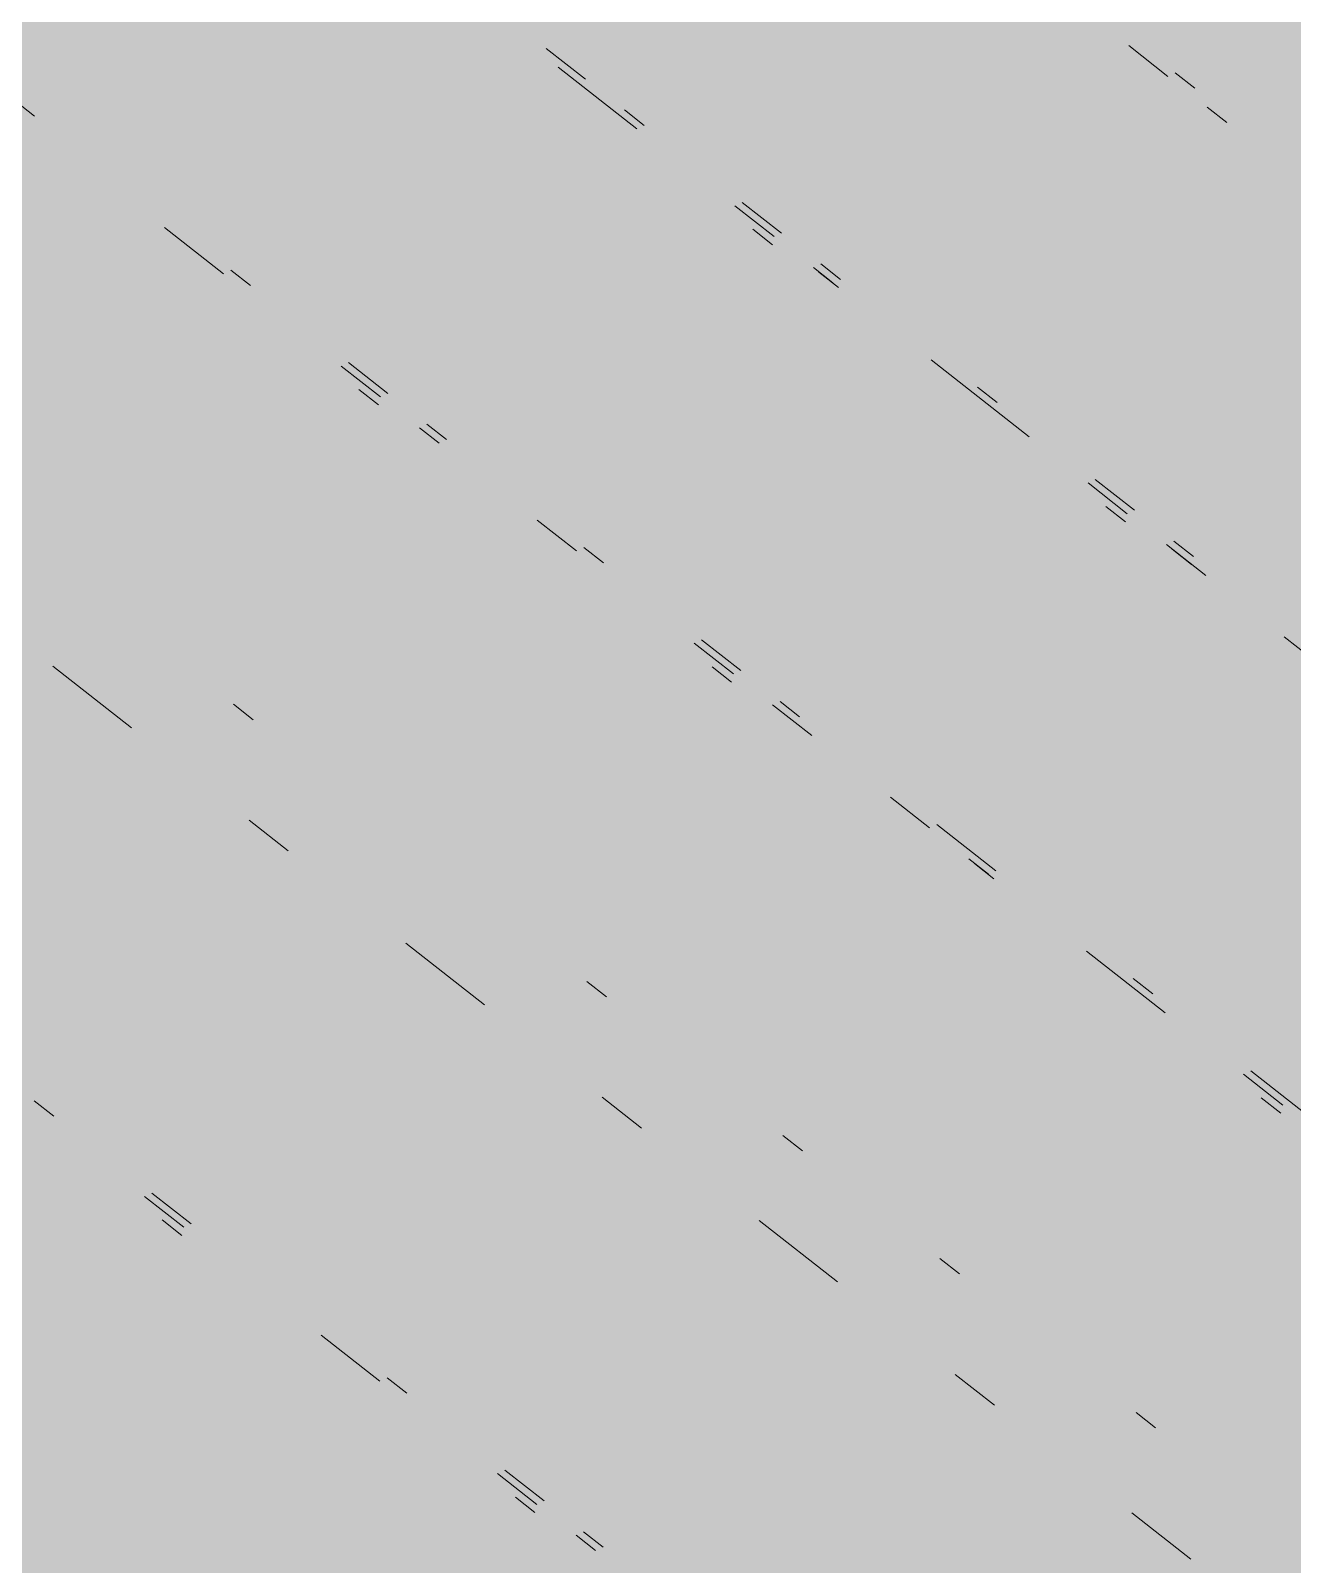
# Paper-space layout '03 3D Building and Roof' of a CAD drawing. Header units: millimetres. Extents: x 5 to 415, y 5 to 292.
# Drawn here: x 269.219 to 271.363, y 69.136 to 71.742 of the extents above; entities that cross this region are included whole.
import ezdxf

# ---------------------------------------------------------------- set-up
doc = ezdxf.new("R2010")
doc.units = ezdxf.units.MM
doc.layers.add('EXISTING', color=7, linetype='Continuous')
doc.layers.add('IMAGES', color=7, linetype='Continuous')

# ---------------------------------------------------------------- blocks, each defined once
blk = doc.blocks.new('SHEET_03')
at = {"layer": 'EXISTING', "color": 250, "lineweight": 9}
for p, q in [((270.1616, 71.6592), (270.0949, 71.7115)), ((271.0847, 71.7163), (271.1514, 71.664)), ((270.1157, 71.6795), (270.249, 71.5748)), ((271.1972, 71.6437), (271.1639, 71.6699)), ((269.2259, 71.5962), (269.1592, 71.6485)), ((271.218, 71.6117), (271.2513, 71.5855)), ((270.2615, 71.5807), (270.2282, 71.6069)), ((270.4157, 71.444), (270.4823, 71.3917)), ((270.4948, 71.3976), (270.4282, 71.4499)), ((269.4467, 71.4072), (269.5467, 71.3287)), ((270.4793, 71.378), (270.4459, 71.4042)), ((269.5925, 71.3084), (269.5592, 71.3346)), ((270.549, 71.3394), (270.5823, 71.3132)), ((270.5917, 71.3054), (270.5584, 71.3316)), ((270.5948, 71.3191), (270.5615, 71.3453)), ((269.7466, 71.1718), (269.8133, 71.1194)), ((269.8258, 71.1253), (269.7591, 71.1776)), ((270.7489, 71.1824), (270.9156, 71.0517)), ((269.8102, 71.1057), (269.7769, 71.1319)), ((270.8614, 71.1098), (270.8281, 71.136)), ((269.8799, 71.0671), (269.9133, 71.041)), ((269.9258, 71.0468), (269.8924, 71.073)), ((271.0156, 70.9732), (271.0822, 70.9209)), ((271.0947, 70.9267), (271.028, 70.979)), ((271.0791, 70.9072), (271.0458, 70.9333)), ((270.0799, 70.9102), (270.1466, 70.8578)), ((270.1924, 70.8375), (270.159, 70.8637)), ((271.1489, 70.8685), (271.2155, 70.8162)), ((271.1916, 70.8346), (271.1583, 70.8607)), ((271.1947, 70.8482), (271.1613, 70.8744)), ((270.3465, 70.7009), (270.4132, 70.6486)), ((270.4257, 70.6544), (270.359, 70.7068)), ((271.3488, 70.7116), (271.5155, 70.5808)), ((269.257, 70.6619), (269.3903, 70.5573)), ((270.4101, 70.6349), (270.3768, 70.661)), ((269.5975, 70.5709), (269.5641, 70.5971)), ((270.4798, 70.5963), (270.5465, 70.5439)), ((270.5256, 70.576), (270.4923, 70.6021)), ((270.6798, 70.4393), (270.7464, 70.387)), ((269.5903, 70.4003), (269.6569, 70.348)), ((270.8589, 70.3144), (270.7589, 70.3928)), ((270.8131, 70.3347), (270.8464, 70.3085)), ((270.8558, 70.3007), (270.8225, 70.3268)), ((269.8569, 70.191), (269.9902, 70.0864)), ((271.013, 70.1777), (271.1464, 70.0731)), ((270.1974, 70.1001), (270.164, 70.1262)), ((271.1255, 70.1051), (271.0922, 70.1313)), ((271.2797, 69.9684), (271.3463, 69.9161)), ((271.4588, 69.8435), (271.2921, 69.9743)), ((269.2584, 69.8974), (269.2251, 69.9236)), ((270.1902, 69.9295), (270.2568, 69.8771)), ((271.3433, 69.9024), (271.3099, 69.9286)), ((270.5306, 69.8385), (270.4973, 69.8646)), ((269.4126, 69.7608), (269.4792, 69.7085)), ((269.4917, 69.7143), (269.4251, 69.7666)), ((269.4762, 69.6948), (269.4428, 69.7209)), ((270.4568, 69.7202), (270.5901, 69.6156)), ((270.7972, 69.6292), (270.7639, 69.6554)), ((269.7125, 69.5253), (269.8125, 69.4469)), ((269.8583, 69.4266), (269.825, 69.4527)), ((270.79, 69.4586), (270.8567, 69.4063)), ((271.1305, 69.3676), (271.0972, 69.3938)), ((270.0125, 69.2899), (270.0791, 69.2376)), ((270.0916, 69.2435), (270.0249, 69.2958)), ((270.076, 69.2239), (270.0427, 69.2501)), ((271.09, 69.2232), (271.19, 69.1447)), ((270.1458, 69.1853), (270.1791, 69.1591)), ((270.1916, 69.165), (270.1582, 69.1911))]:
    blk.add_line(p, q, dxfattribs=at)
at = {"layer": 'IMAGES', "color": 7}
for points in [[(269.1945, 71.7209), (269.2909, 71.7209), (269.1945, 71.8173), (269.2909, 71.8173)], [(269.2909, 71.7209), (269.8691, 71.7209), (269.2909, 71.8173), (269.8691, 71.8173)], [(269.8691, 71.7209), (269.9655, 71.7209), (269.8691, 71.8173), (269.9655, 71.8173)], [(269.9655, 71.7209), (270.1582, 71.7209), (269.9655, 71.8173), (270.1582, 71.8173)], [(270.1582, 71.7209), (270.2545, 71.7209), (270.1582, 71.8173), (270.2545, 71.8173)], [(270.2545, 71.7209), (270.7364, 71.7209), (270.2545, 71.8173), (270.7364, 71.8173)], [(270.7364, 71.7209), (270.8327, 71.7209), (270.7364, 71.8173), (270.8327, 71.8173)], [(270.8327, 71.7209), (270.9291, 71.7209), (270.8327, 71.8173), (270.9291, 71.8173)], [(270.9291, 71.7209), (271.1218, 71.7209), (270.9291, 71.8173), (271.1218, 71.8173)], [(271.1218, 71.7209), (271.2182, 71.7209), (271.1218, 71.8173), (271.2182, 71.8173)], [(271.2182, 71.7209), (271.3145, 71.7209), (271.2182, 71.8173), (271.3145, 71.8173)], [(271.3145, 71.7209), (271.8927, 71.7209), (271.3145, 71.8173), (271.8927, 71.8173)], [(269.1945, 71.6245), (269.2909, 71.6245), (269.1945, 71.7209), (269.2909, 71.7209)], [(269.2909, 71.6245), (269.3873, 71.6245), (269.2909, 71.7209), (269.3873, 71.7209)], [(269.3873, 71.6245), (269.8691, 71.6245), (269.3873, 71.7209), (269.8691, 71.7209)], [(269.8691, 71.6245), (269.9655, 71.6245), (269.8691, 71.7209), (269.9655, 71.7209)], [(269.9655, 71.6245), (270.0618, 71.6245), (269.9655, 71.7209), (270.0618, 71.7209)], [(270.0618, 71.6245), (270.1582, 71.6245), (270.0618, 71.7209), (270.1582, 71.7209)], [(270.1582, 71.6245), (270.2545, 71.6245), (270.1582, 71.7209), (270.2545, 71.7209)], [(270.2545, 71.6245), (270.3509, 71.6245), (270.2545, 71.7209), (270.3509, 71.7209)], [(270.3509, 71.6245), (270.9291, 71.6245), (270.3509, 71.7209), (270.9291, 71.7209)], [(270.9291, 71.6245), (271.0255, 71.6245), (270.9291, 71.7209), (271.0255, 71.7209)], [(271.0255, 71.6245), (271.2182, 71.6245), (271.0255, 71.7209), (271.2182, 71.7209)], [(271.2182, 71.6245), (271.3145, 71.6245), (271.2182, 71.7209), (271.3145, 71.7209)], [(271.3145, 71.6245), (271.4109, 71.6245), (271.3145, 71.7209), (271.4109, 71.7209)], [(269.0982, 71.5281), (269.2909, 71.5281), (269.0982, 71.6245), (269.2909, 71.6245)], [(269.2909, 71.5281), (269.3873, 71.5281), (269.2909, 71.6245), (269.3873, 71.6245)], [(269.3873, 71.5281), (269.4836, 71.5281), (269.3873, 71.6245), (269.4836, 71.6245)], [(269.4836, 71.5281), (269.58, 71.5281), (269.4836, 71.6245), (269.58, 71.6245)], [(269.58, 71.5281), (269.9655, 71.5281), (269.58, 71.6245), (269.9655, 71.6245)], [(269.9655, 71.5281), (270.1582, 71.5281), (269.9655, 71.6245), (270.1582, 71.6245)], [(270.1582, 71.5281), (270.3509, 71.5281), (270.1582, 71.6245), (270.3509, 71.6245)], [(270.3509, 71.5281), (270.4473, 71.5281), (270.3509, 71.6245), (270.4473, 71.6245)], [(270.4473, 71.5281), (270.5436, 71.5281), (270.4473, 71.6245), (270.5436, 71.6245)], [(270.5436, 71.5281), (271.0255, 71.5281), (270.5436, 71.6245), (271.0255, 71.6245)], [(271.0255, 71.5281), (271.1218, 71.5281), (271.0255, 71.6245), (271.1218, 71.6245)], [(271.1218, 71.5281), (271.3145, 71.5281), (271.1218, 71.6245), (271.3145, 71.6245)], [(271.3145, 71.5281), (271.4109, 71.5281), (271.3145, 71.6245), (271.4109, 71.6245)], [(269.1945, 71.3353), (269.2909, 71.3353), (269.1945, 71.5281), (269.2909, 71.5281)], [(269.2909, 71.4317), (269.3873, 71.4317), (269.2909, 71.5281), (269.3873, 71.5281)], [(269.3873, 71.4317), (269.4836, 71.4317), (269.3873, 71.5281), (269.4836, 71.5281)], [(269.4836, 71.4317), (269.58, 71.4317), (269.4836, 71.5281), (269.58, 71.5281)], [(269.58, 71.4317), (269.6764, 71.4317), (269.58, 71.5281), (269.6764, 71.5281)], [(269.6764, 71.4317), (270.1582, 71.4317), (269.6764, 71.5281), (270.1582, 71.5281)], [(270.1582, 71.4317), (270.2545, 71.4317), (270.1582, 71.5281), (270.2545, 71.5281)], [(270.2545, 71.4317), (270.3509, 71.4317), (270.2545, 71.5281), (270.3509, 71.5281)], [(270.3509, 71.3353), (270.4473, 71.3353), (270.3509, 71.5281), (270.4473, 71.5281)], [(270.4473, 71.4317), (270.5436, 71.4317), (270.4473, 71.5281), (270.5436, 71.5281)], [(270.5436, 71.4317), (270.64, 71.4317), (270.5436, 71.5281), (270.64, 71.5281)], [(270.64, 71.4317), (271.1218, 71.4317), (270.64, 71.5281), (271.1218, 71.5281)], [(271.1218, 71.4317), (271.2182, 71.4317), (271.1218, 71.5281), (271.2182, 71.5281)], [(271.2182, 71.4317), (271.3145, 71.4317), (271.2182, 71.5281), (271.3145, 71.5281)], [(271.3145, 71.4317), (271.5073, 71.4317), (271.3145, 71.5281), (271.5073, 71.5281)], [(269.2909, 71.3353), (269.3873, 71.3353), (269.2909, 71.4317), (269.3873, 71.4317)], [(269.3873, 71.3353), (269.4836, 71.3353), (269.3873, 71.4317), (269.4836, 71.4317)], [(269.4836, 71.3353), (269.58, 71.3353), (269.4836, 71.4317), (269.58, 71.4317)], [(269.58, 71.3353), (269.6764, 71.3353), (269.58, 71.4317), (269.6764, 71.4317)], [(269.6764, 71.3353), (269.7727, 71.3353), (269.6764, 71.4317), (269.7727, 71.4317)], [(269.7727, 71.3353), (270.2545, 71.3353), (269.7727, 71.4317), (270.2545, 71.4317)], [(270.2545, 71.3353), (270.3509, 71.3353), (270.2545, 71.4317), (270.3509, 71.4317)], [(270.4473, 71.3353), (270.5436, 71.3353), (270.4473, 71.4317), (270.5436, 71.4317)], [(270.5436, 71.3353), (270.64, 71.3353), (270.5436, 71.4317), (270.64, 71.4317)], [(270.64, 71.3353), (270.7364, 71.3353), (270.64, 71.4317), (270.7364, 71.4317)], [(270.7364, 71.3353), (270.8327, 71.3353), (270.7364, 71.4317), (270.8327, 71.4317)], [(270.8327, 71.3353), (271.4109, 71.3353), (270.8327, 71.4317), (271.4109, 71.4317)], [(268.9055, 71.2389), (269.2909, 71.2389), (268.9055, 71.3353), (269.2909, 71.3353)], [(269.2909, 71.2389), (269.4836, 71.2389), (269.2909, 71.3353), (269.4836, 71.3353)], [(269.4836, 71.2389), (269.6764, 71.2389), (269.4836, 71.3353), (269.6764, 71.3353)], [(269.6764, 71.2389), (269.7727, 71.2389), (269.6764, 71.3353), (269.7727, 71.3353)], [(269.7727, 71.2389), (269.8691, 71.2389), (269.7727, 71.3353), (269.8691, 71.3353)], [(269.8691, 71.2389), (270.3509, 71.2389), (269.8691, 71.3353), (270.3509, 71.3353)], [(270.3509, 71.2389), (270.4473, 71.2389), (270.3509, 71.3353), (270.4473, 71.3353)], [(270.4473, 71.2389), (270.5436, 71.2389), (270.4473, 71.3353), (270.5436, 71.3353)], [(270.5436, 71.2389), (270.64, 71.2389), (270.5436, 71.3353), (270.64, 71.3353)], [(270.64, 71.2389), (270.7364, 71.2389), (270.64, 71.3353), (270.7364, 71.3353)], [(270.7364, 71.2389), (270.8327, 71.2389), (270.7364, 71.3353), (270.8327, 71.3353)], [(270.8327, 71.2389), (270.9291, 71.2389), (270.8327, 71.3353), (270.9291, 71.3353)], [(270.9291, 71.2389), (271.4109, 71.2389), (270.9291, 71.3353), (271.4109, 71.3353)], [(269.0018, 71.1425), (269.4836, 71.1425), (269.0018, 71.2389), (269.4836, 71.2389)], [(269.4836, 71.1425), (269.58, 71.1425), (269.4836, 71.2389), (269.58, 71.2389)], [(269.58, 71.1425), (269.6764, 71.1425), (269.58, 71.2389), (269.6764, 71.2389)], [(269.6764, 71.1425), (269.7727, 71.1425), (269.6764, 71.2389), (269.7727, 71.2389)], [(269.7727, 71.1425), (269.8691, 71.1425), (269.7727, 71.2389), (269.8691, 71.2389)], [(269.8691, 71.1425), (270.4473, 71.1425), (269.8691, 71.2389), (270.4473, 71.2389)], [(270.4473, 71.1425), (270.5436, 71.1425), (270.4473, 71.2389), (270.5436, 71.2389)], [(270.5436, 71.1425), (270.64, 71.1425), (270.5436, 71.2389), (270.64, 71.2389)], [(270.64, 71.1425), (270.8327, 71.1425), (270.64, 71.2389), (270.8327, 71.2389)], [(270.8327, 71.1425), (270.9291, 71.1425), (270.8327, 71.2389), (270.9291, 71.2389)], [(270.9291, 71.1425), (271.0255, 71.1425), (270.9291, 71.2389), (271.0255, 71.2389)], [(271.0255, 71.1425), (271.5073, 71.1425), (271.0255, 71.2389), (271.5073, 71.2389)], [(269.0982, 71.0461), (269.58, 71.0461), (269.0982, 71.1425), (269.58, 71.1425)], [(269.58, 71.0461), (269.6764, 71.0461), (269.58, 71.1425), (269.6764, 71.1425)], [(269.6764, 71.0461), (269.7727, 71.0461), (269.6764, 71.1425), (269.7727, 71.1425)], [(269.7727, 71.0461), (269.9655, 71.0461), (269.7727, 71.1425), (269.9655, 71.1425)], [(269.9655, 71.0461), (270.0618, 71.0461), (269.9655, 71.1425), (270.0618, 71.1425)], [(270.0618, 71.0461), (270.1582, 71.0461), (270.0618, 71.1425), (270.1582, 71.1425)], [(270.1582, 71.0461), (270.5436, 71.0461), (270.1582, 71.1425), (270.5436, 71.1425)], [(270.5436, 71.0461), (270.64, 71.0461), (270.5436, 71.1425), (270.64, 71.1425)], [(270.64, 71.0461), (270.7364, 71.0461), (270.64, 71.1425), (270.7364, 71.1425)], [(270.7364, 71.0461), (270.8327, 71.0461), (270.7364, 71.1425), (270.8327, 71.1425)], [(270.8327, 71.0461), (270.9291, 71.0461), (270.8327, 71.1425), (270.9291, 71.1425)], [(270.9291, 71.0461), (271.0255, 71.0461), (270.9291, 71.1425), (271.0255, 71.1425)], [(271.0255, 71.0461), (271.1218, 71.0461), (271.0255, 71.1425), (271.1218, 71.1425)], [(271.1218, 71.0461), (271.6036, 71.0461), (271.1218, 71.1425), (271.6036, 71.1425)], [(269.1945, 70.9497), (269.2909, 70.9497), (269.1945, 71.0461), (269.2909, 71.0461)], [(269.2909, 70.9497), (269.6764, 70.9497), (269.2909, 71.0461), (269.6764, 71.0461)], [(269.6764, 70.9497), (269.7727, 70.9497), (269.6764, 71.0461), (269.7727, 71.0461)], [(269.7727, 70.9497), (269.8691, 70.9497), (269.7727, 71.0461), (269.8691, 71.0461)], [(269.8691, 70.9497), (269.9655, 70.9497), (269.8691, 71.0461), (269.9655, 71.0461)], [(269.9655, 70.9497), (270.0618, 70.9497), (269.9655, 71.0461), (270.0618, 71.0461)], [(270.0618, 70.9497), (270.1582, 70.9497), (270.0618, 71.0461), (270.1582, 71.0461)], [(270.1582, 70.9497), (270.2545, 70.9497), (270.1582, 71.0461), (270.2545, 71.0461)], [(270.2545, 70.9497), (270.7364, 70.9497), (270.2545, 71.0461), (270.7364, 71.0461)], [(270.7364, 70.9497), (270.8327, 70.9497), (270.7364, 71.0461), (270.8327, 71.0461)], [(270.8327, 70.9497), (271.1218, 70.9497), (270.8327, 71.0461), (271.1218, 71.0461)], [(271.1218, 70.9497), (271.7964, 70.9497), (271.1218, 71.0461), (271.7964, 71.0461)], [(269.1945, 70.8533), (269.2909, 70.8533), (269.1945, 70.9497), (269.2909, 70.9497)], [(269.2909, 70.8533), (269.3873, 70.8533), (269.2909, 70.9497), (269.3873, 70.9497)], [(269.3873, 70.8533), (269.8691, 70.8533), (269.3873, 70.9497), (269.8691, 70.9497)], [(269.8691, 70.8533), (269.9655, 70.8533), (269.8691, 70.9497), (269.9655, 70.9497)], [(269.9655, 70.8533), (270.1582, 70.8533), (269.9655, 70.9497), (270.1582, 70.9497)], [(270.1582, 70.8533), (270.2545, 70.8533), (270.1582, 70.9497), (270.2545, 70.9497)], [(270.2545, 70.8533), (270.3509, 70.8533), (270.2545, 70.9497), (270.3509, 70.9497)], [(270.3509, 70.8533), (270.8327, 70.8533), (270.3509, 70.9497), (270.8327, 70.9497)], [(270.8327, 70.8533), (270.9291, 70.8533), (270.8327, 70.9497), (270.9291, 70.9497)], [(270.9291, 70.8533), (271.0255, 70.8533), (270.9291, 70.9497), (271.0255, 70.9497)], [(271.0255, 70.8533), (271.2182, 70.8533), (271.0255, 70.9497), (271.2182, 70.9497)], [(271.2182, 70.8533), (271.3145, 70.8533), (271.2182, 70.9497), (271.3145, 70.9497)], [(271.3145, 70.8533), (271.4109, 70.8533), (271.3145, 70.9497), (271.4109, 70.9497)], [(269.1945, 70.7569), (269.2909, 70.7569), (269.1945, 70.8533), (269.2909, 70.8533)], [(269.2909, 70.7569), (269.3873, 70.7569), (269.2909, 70.8533), (269.3873, 70.8533)], [(269.3873, 70.7569), (269.4836, 70.7569), (269.3873, 70.8533), (269.4836, 70.8533)], [(269.4836, 70.7569), (269.58, 70.7569), (269.4836, 70.8533), (269.58, 70.8533)], [(269.58, 70.7569), (269.9655, 70.7569), (269.58, 70.8533), (269.9655, 70.8533)], [(269.9655, 70.7569), (270.0618, 70.7569), (269.9655, 70.8533), (270.0618, 70.8533)], [(270.0618, 70.7569), (270.1582, 70.7569), (270.0618, 70.8533), (270.1582, 70.8533)], [(270.1582, 70.7569), (270.2545, 70.7569), (270.1582, 70.8533), (270.2545, 70.8533)], [(270.2545, 70.7569), (270.3509, 70.7569), (270.2545, 70.8533), (270.3509, 70.8533)], [(270.3509, 70.7569), (270.4473, 70.7569), (270.3509, 70.8533), (270.4473, 70.8533)], [(270.4473, 70.7569), (271.1218, 70.7569), (270.4473, 70.8533), (271.1218, 70.8533)], [(271.1218, 70.7569), (271.2182, 70.7569), (271.1218, 70.8533), (271.2182, 70.8533)], [(271.2182, 70.7569), (271.3145, 70.7569), (271.2182, 70.8533), (271.3145, 70.8533)], [(271.3145, 70.7569), (271.4109, 70.7569), (271.3145, 70.8533), (271.4109, 70.8533)], [(269.1945, 70.6605), (269.4836, 70.6605), (269.1945, 70.7569), (269.4836, 70.7569)], [(269.4836, 70.6605), (269.58, 70.6605), (269.4836, 70.7569), (269.58, 70.7569)], [(269.58, 70.6605), (269.6764, 70.6605), (269.58, 70.7569), (269.6764, 70.7569)], [(269.6764, 70.6605), (270.0618, 70.6605), (269.6764, 70.7569), (270.0618, 70.7569)], [(270.0618, 70.6605), (270.1582, 70.6605), (270.0618, 70.7569), (270.1582, 70.7569)], [(270.1582, 70.6605), (270.2545, 70.6605), (270.1582, 70.7569), (270.2545, 70.7569)], [(270.2545, 70.6605), (270.4473, 70.6605), (270.2545, 70.7569), (270.4473, 70.7569)], [(270.4473, 70.6605), (270.5436, 70.6605), (270.4473, 70.7569), (270.5436, 70.7569)], [(270.5436, 70.6605), (270.64, 70.6605), (270.5436, 70.7569), (270.64, 70.7569)], [(270.64, 70.6605), (271.1218, 70.6605), (270.64, 70.7569), (271.1218, 70.7569)], [(271.1218, 70.6605), (271.2182, 70.6605), (271.1218, 70.7569), (271.2182, 70.7569)], [(271.2182, 70.6605), (271.3145, 70.6605), (271.2182, 70.7569), (271.3145, 70.7569)], [(271.3145, 70.6605), (271.5073, 70.6605), (271.3145, 70.7569), (271.5073, 70.7569)], [(269.1945, 70.5641), (269.2909, 70.5641), (269.1945, 70.6605), (269.2909, 70.6605)], [(269.2909, 70.5641), (269.3873, 70.5641), (269.2909, 70.6605), (269.3873, 70.6605)], [(269.3873, 70.5641), (269.4836, 70.5641), (269.3873, 70.6605), (269.4836, 70.6605)], [(269.4836, 70.5641), (269.58, 70.5641), (269.4836, 70.6605), (269.58, 70.6605)], [(269.58, 70.5641), (269.6764, 70.5641), (269.58, 70.6605), (269.6764, 70.6605)], [(269.6764, 70.5641), (269.7727, 70.5641), (269.6764, 70.6605), (269.7727, 70.6605)], [(269.7727, 70.5641), (270.1582, 70.5641), (269.7727, 70.6605), (270.1582, 70.6605)], [(270.1582, 70.5641), (270.2545, 70.5641), (270.1582, 70.6605), (270.2545, 70.6605)], [(270.2545, 70.5641), (270.3509, 70.5641), (270.2545, 70.6605), (270.3509, 70.6605)], [(270.3509, 70.5641), (270.5436, 70.5641), (270.3509, 70.6605), (270.5436, 70.6605)], [(270.5436, 70.5641), (270.64, 70.5641), (270.5436, 70.6605), (270.64, 70.6605)], [(270.64, 70.5641), (271.2182, 70.5641), (270.64, 70.6605), (271.2182, 70.6605)], [(271.2182, 70.5641), (271.3145, 70.5641), (271.2182, 70.6605), (271.3145, 70.6605)], [(271.3145, 70.5641), (271.4109, 70.5641), (271.3145, 70.6605), (271.4109, 70.6605)], [(269.1945, 70.4677), (269.2909, 70.4677), (269.1945, 70.5641), (269.2909, 70.5641)], [(269.2909, 70.4677), (269.3873, 70.4677), (269.2909, 70.5641), (269.3873, 70.5641)], [(269.3873, 70.4677), (269.4836, 70.4677), (269.3873, 70.5641), (269.4836, 70.5641)], [(269.4836, 70.4677), (269.58, 70.4677), (269.4836, 70.5641), (269.58, 70.5641)], [(269.58, 70.4677), (269.7727, 70.4677), (269.58, 70.5641), (269.7727, 70.5641)], [(269.7727, 70.4677), (269.8691, 70.4677), (269.7727, 70.5641), (269.8691, 70.5641)], [(269.8691, 70.4677), (269.9655, 70.4677), (269.8691, 70.5641), (269.9655, 70.5641)], [(269.9655, 70.4677), (270.3509, 70.4677), (269.9655, 70.5641), (270.3509, 70.5641)], [(270.3509, 70.4677), (270.4473, 70.4677), (270.3509, 70.5641), (270.4473, 70.5641)], [(270.4473, 70.4677), (270.5436, 70.4677), (270.4473, 70.5641), (270.5436, 70.5641)], [(270.5436, 70.4677), (270.64, 70.4677), (270.5436, 70.5641), (270.64, 70.5641)], [(270.64, 70.4677), (270.7364, 70.4677), (270.64, 70.5641), (270.7364, 70.5641)], [(270.7364, 70.4677), (271.3145, 70.4677), (270.7364, 70.5641), (271.3145, 70.5641)], [(271.3145, 70.4677), (271.4109, 70.4677), (271.3145, 70.5641), (271.4109, 70.5641)], [(268.8091, 70.3713), (269.2909, 70.3713), (268.8091, 70.4677), (269.2909, 70.4677)], [(269.2909, 70.3713), (269.3873, 70.3713), (269.2909, 70.4677), (269.3873, 70.4677)], [(269.3873, 70.3713), (269.4836, 70.3713), (269.3873, 70.4677), (269.4836, 70.4677)], [(269.4836, 70.3713), (269.58, 70.3713), (269.4836, 70.4677), (269.58, 70.4677)], [(269.58, 70.3713), (269.7727, 70.3713), (269.58, 70.4677), (269.7727, 70.4677)], [(269.7727, 70.3713), (269.8691, 70.3713), (269.7727, 70.4677), (269.8691, 70.4677)], [(269.8691, 70.3713), (270.0618, 70.3713), (269.8691, 70.4677), (270.0618, 70.4677)], [(270.0618, 70.3713), (270.4473, 70.3713), (270.0618, 70.4677), (270.4473, 70.4677)], [(270.4473, 70.3713), (270.5436, 70.3713), (270.4473, 70.4677), (270.5436, 70.4677)], [(270.5436, 70.3713), (270.64, 70.3713), (270.5436, 70.4677), (270.64, 70.4677)], [(270.64, 70.3713), (270.8327, 70.3713), (270.64, 70.4677), (270.8327, 70.4677)], [(270.8327, 70.3713), (270.9291, 70.3713), (270.8327, 70.4677), (270.9291, 70.4677)], [(270.9291, 70.3713), (271.4109, 70.3713), (270.9291, 70.4677), (271.4109, 70.4677)], [(268.9055, 70.2749), (269.4836, 70.2749), (268.9055, 70.3713), (269.4836, 70.3713)], [(269.4836, 70.2749), (269.58, 70.2749), (269.4836, 70.3713), (269.58, 70.3713)], [(269.58, 70.2749), (269.6764, 70.2749), (269.58, 70.3713), (269.6764, 70.3713)], [(269.6764, 70.2749), (269.7727, 70.2749), (269.6764, 70.3713), (269.7727, 70.3713)], [(269.7727, 70.2749), (269.8691, 70.2749), (269.7727, 70.3713), (269.8691, 70.3713)], [(269.8691, 70.2749), (269.9655, 70.2749), (269.8691, 70.3713), (269.9655, 70.3713)], [(269.9655, 70.2749), (270.0618, 70.2749), (269.9655, 70.3713), (270.0618, 70.3713)], [(270.0618, 70.2749), (270.1582, 70.2749), (270.0618, 70.3713), (270.1582, 70.3713)], [(270.1582, 70.2749), (270.64, 70.2749), (270.1582, 70.3713), (270.64, 70.3713)], [(270.64, 70.2749), (270.7364, 70.2749), (270.64, 70.3713), (270.7364, 70.3713)], [(270.7364, 70.2749), (270.9291, 70.2749), (270.7364, 70.3713), (270.9291, 70.3713)], [(270.9291, 70.2749), (271.1218, 70.2749), (270.9291, 70.3713), (271.1218, 70.3713)], [(271.1218, 70.2749), (271.6036, 70.2749), (271.1218, 70.3713), (271.6036, 70.3713)], [(269.0982, 70.1785), (269.58, 70.1785), (269.0982, 70.2749), (269.58, 70.2749)], [(269.58, 70.1785), (269.6764, 70.1785), (269.58, 70.2749), (269.6764, 70.2749)], [(269.6764, 70.1785), (269.7727, 70.1785), (269.6764, 70.2749), (269.7727, 70.2749)], [(269.7727, 70.1785), (269.8691, 70.1785), (269.7727, 70.2749), (269.8691, 70.2749)], [(269.8691, 70.1785), (270.0618, 70.1785), (269.8691, 70.2749), (270.0618, 70.2749)], [(270.0618, 70.1785), (270.1582, 70.1785), (270.0618, 70.2749), (270.1582, 70.2749)], [(270.1582, 70.1785), (270.2545, 70.1785), (270.1582, 70.2749), (270.2545, 70.2749)], [(270.2545, 70.1785), (270.7364, 70.1785), (270.2545, 70.2749), (270.7364, 70.2749)], [(270.7364, 70.1785), (270.8327, 70.1785), (270.7364, 70.2749), (270.8327, 70.2749)], [(270.8327, 70.1785), (270.9291, 70.1785), (270.8327, 70.2749), (270.9291, 70.2749)], [(270.9291, 70.1785), (271.1218, 70.1785), (270.9291, 70.2749), (271.1218, 70.2749)], [(271.1218, 70.1785), (271.2182, 70.1785), (271.1218, 70.2749), (271.2182, 70.2749)], [(271.2182, 70.1785), (271.7964, 70.1785), (271.2182, 70.2749), (271.7964, 70.2749)], [(269.1945, 70.0821), (269.6764, 70.0821), (269.1945, 70.1785), (269.6764, 70.1785)], [(269.6764, 70.0821), (269.8691, 70.0821), (269.6764, 70.1785), (269.8691, 70.1785)], [(269.8691, 70.0821), (269.9655, 70.0821), (269.8691, 70.1785), (269.9655, 70.1785)], [(269.9655, 70.0821), (270.0618, 70.0821), (269.9655, 70.1785), (270.0618, 70.1785)], [(270.0618, 70.0821), (270.1582, 70.0821), (270.0618, 70.1785), (270.1582, 70.1785)], [(270.1582, 70.0821), (270.2545, 70.0821), (270.1582, 70.1785), (270.2545, 70.1785)], [(270.2545, 70.0821), (270.3509, 70.0821), (270.2545, 70.1785), (270.3509, 70.1785)], [(270.3509, 70.0821), (270.4473, 70.0821), (270.3509, 70.1785), (270.4473, 70.1785)], [(270.4473, 70.0821), (270.8327, 70.0821), (270.4473, 70.1785), (270.8327, 70.1785)], [(270.8327, 70.0821), (270.9291, 70.0821), (270.8327, 70.1785), (270.9291, 70.1785)], [(270.9291, 70.0821), (271.0255, 70.0821), (270.9291, 70.1785), (271.0255, 70.1785)], [(271.0255, 70.0821), (271.2182, 70.0821), (271.0255, 70.1785), (271.2182, 70.1785)], [(271.2182, 70.0821), (271.3145, 70.0821), (271.2182, 70.1785), (271.3145, 70.1785)], [(271.3145, 70.0821), (271.8927, 70.0821), (271.3145, 70.1785), (271.8927, 70.1785)], [(269.1945, 69.9857), (269.7727, 69.9857), (269.1945, 70.0821), (269.7727, 70.0821)], [(269.7727, 69.9857), (269.8691, 69.9857), (269.7727, 70.0821), (269.8691, 70.0821)], [(269.8691, 69.9857), (269.9655, 69.9857), (269.8691, 70.0821), (269.9655, 70.0821)], [(269.9655, 69.9857), (270.0618, 69.9857), (269.9655, 70.0821), (270.0618, 70.0821)], [(270.0618, 69.9857), (270.3509, 69.9857), (270.0618, 70.0821), (270.3509, 70.0821)], [(270.3509, 69.9857), (270.4473, 69.9857), (270.3509, 70.0821), (270.4473, 70.0821)], [(270.4473, 69.9857), (270.5436, 69.9857), (270.4473, 70.0821), (270.5436, 70.0821)], [(270.5436, 69.9857), (270.9291, 69.9857), (270.5436, 70.0821), (270.9291, 70.0821)], [(270.9291, 69.9857), (271.0255, 69.9857), (270.9291, 70.0821), (271.0255, 70.0821)], [(271.0255, 69.9857), (271.1218, 69.9857), (271.0255, 70.0821), (271.1218, 70.0821)], [(271.1218, 69.9857), (271.3145, 69.9857), (271.1218, 70.0821), (271.3145, 70.0821)], [(271.3145, 69.9857), (271.4109, 69.9857), (271.3145, 70.0821), (271.4109, 70.0821)], [(269.0982, 69.8893), (269.2909, 69.8893), (269.0982, 69.9857), (269.2909, 69.9857)], [(269.2909, 69.8893), (269.8691, 69.8893), (269.2909, 69.9857), (269.8691, 69.9857)], [(269.8691, 69.8893), (269.9655, 69.8893), (269.8691, 69.9857), (269.9655, 69.9857)], [(269.9655, 69.8893), (270.0618, 69.8893), (269.9655, 69.9857), (270.0618, 69.9857)], [(270.0618, 69.8893), (270.1582, 69.8893), (270.0618, 69.9857), (270.1582, 69.9857)], [(270.1582, 69.8893), (270.2545, 69.8893), (270.1582, 69.9857), (270.2545, 69.9857)], [(270.2545, 69.7929), (270.3509, 69.7929), (270.2545, 69.9857), (270.3509, 69.9857)], [(270.3509, 69.8893), (270.4473, 69.8893), (270.3509, 69.9857), (270.4473, 69.9857)], [(270.4473, 69.8893), (270.5436, 69.8893), (270.4473, 69.9857), (270.5436, 69.9857)], [(270.5436, 69.8893), (270.64, 69.8893), (270.5436, 69.9857), (270.64, 69.9857)], [(270.64, 69.8893), (271.1218, 69.8893), (270.64, 69.9857), (271.1218, 69.9857)], [(271.1218, 69.8893), (271.2182, 69.8893), (271.1218, 69.9857), (271.2182, 69.9857)], [(271.2182, 69.8893), (271.4109, 69.8893), (271.2182, 69.9857), (271.4109, 69.9857)], [(269.1945, 69.7929), (269.2909, 69.7929), (269.1945, 69.8893), (269.2909, 69.8893)], [(269.2909, 69.7929), (269.3873, 69.7929), (269.2909, 69.8893), (269.3873, 69.8893)], [(269.3873, 69.7929), (269.4836, 69.7929), (269.3873, 69.8893), (269.4836, 69.8893)], [(269.4836, 69.7929), (269.58, 69.7929), (269.4836, 69.8893), (269.58, 69.8893)], [(269.58, 69.7929), (270.0618, 69.7929), (269.58, 69.8893), (270.0618, 69.8893)], [(270.0618, 69.7929), (270.1582, 69.7929), (270.0618, 69.8893), (270.1582, 69.8893)], [(270.1582, 69.7929), (270.2545, 69.7929), (270.1582, 69.8893), (270.2545, 69.8893)], [(270.3509, 69.7929), (270.4473, 69.7929), (270.3509, 69.8893), (270.4473, 69.8893)], [(270.4473, 69.7929), (270.5436, 69.7929), (270.4473, 69.8893), (270.5436, 69.8893)], [(270.5436, 69.7929), (270.64, 69.7929), (270.5436, 69.8893), (270.64, 69.8893)], [(270.64, 69.7929), (270.7364, 69.7929), (270.64, 69.8893), (270.7364, 69.8893)], [(270.7364, 69.7929), (270.8327, 69.7929), (270.7364, 69.8893), (270.8327, 69.8893)], [(270.8327, 69.7929), (271.2182, 69.7929), (270.8327, 69.8893), (271.2182, 69.8893)], [(271.2182, 69.7929), (271.3145, 69.7929), (271.2182, 69.8893), (271.3145, 69.8893)], [(271.3145, 69.7929), (271.5073, 69.7929), (271.3145, 69.8893), (271.5073, 69.8893)], [(269.1945, 69.6965), (269.2909, 69.6965), (269.1945, 69.7929), (269.2909, 69.7929)], [(269.2909, 69.6965), (269.3873, 69.6965), (269.2909, 69.7929), (269.3873, 69.7929)], [(269.3873, 69.6965), (269.4836, 69.6965), (269.3873, 69.7929), (269.4836, 69.7929)], [(269.4836, 69.6965), (269.58, 69.6965), (269.4836, 69.7929), (269.58, 69.7929)], [(269.58, 69.6965), (269.6764, 69.6965), (269.58, 69.7929), (269.6764, 69.7929)], [(269.6764, 69.6965), (270.1582, 69.6965), (269.6764, 69.7929), (270.1582, 69.7929)], [(270.1582, 69.6965), (270.2545, 69.6965), (270.1582, 69.7929), (270.2545, 69.7929)], [(270.2545, 69.6965), (270.3509, 69.6965), (270.2545, 69.7929), (270.3509, 69.7929)], [(270.3509, 69.6965), (270.4473, 69.6965), (270.3509, 69.7929), (270.4473, 69.7929)], [(270.4473, 69.6965), (270.64, 69.6965), (270.4473, 69.7929), (270.64, 69.7929)], [(270.64, 69.6965), (270.7364, 69.6965), (270.64, 69.7929), (270.7364, 69.7929)], [(270.7364, 69.6965), (270.8327, 69.6965), (270.7364, 69.7929), (270.8327, 69.7929)], [(270.8327, 69.6965), (270.9291, 69.6965), (270.8327, 69.7929), (270.9291, 69.7929)], [(270.9291, 69.6965), (271.4109, 69.6965), (270.9291, 69.7929), (271.4109, 69.7929)], [(268.8091, 69.5037), (269.3873, 69.5037), (268.8091, 69.6965), (269.3873, 69.6965)], [(269.3873, 69.6001), (269.4836, 69.6001), (269.3873, 69.6965), (269.4836, 69.6965)], [(269.4836, 69.6001), (269.6764, 69.6001), (269.4836, 69.6965), (269.6764, 69.6965)], [(269.6764, 69.6001), (269.7727, 69.6001), (269.6764, 69.6965), (269.7727, 69.6965)], [(269.7727, 69.6001), (270.2545, 69.6001), (269.7727, 69.6965), (270.2545, 69.6965)], [(270.2545, 69.6001), (270.4473, 69.6001), (270.2545, 69.6965), (270.4473, 69.6965)], [(270.4473, 69.6001), (270.5436, 69.6001), (270.4473, 69.6965), (270.5436, 69.6965)], [(270.5436, 69.6001), (270.64, 69.6001), (270.5436, 69.6965), (270.64, 69.6965)], [(270.64, 69.6001), (270.7364, 69.6001), (270.64, 69.6965), (270.7364, 69.6965)], [(270.7364, 69.6001), (270.8327, 69.6001), (270.7364, 69.6965), (270.8327, 69.6965)], [(270.8327, 69.6001), (270.9291, 69.6001), (270.8327, 69.6965), (270.9291, 69.6965)], [(270.9291, 69.6001), (271.0255, 69.6001), (270.9291, 69.6965), (271.0255, 69.6965)], [(271.0255, 69.6001), (271.4109, 69.6001), (271.0255, 69.6965), (271.4109, 69.6965)], [(269.3873, 69.5037), (269.4836, 69.5037), (269.3873, 69.6001), (269.4836, 69.6001)], [(269.4836, 69.5037), (269.58, 69.5037), (269.4836, 69.6001), (269.58, 69.6001)], [(269.58, 69.5037), (269.7727, 69.5037), (269.58, 69.6001), (269.7727, 69.6001)], [(269.7727, 69.5037), (269.8691, 69.5037), (269.7727, 69.6001), (269.8691, 69.6001)], [(269.8691, 69.5037), (269.9655, 69.5037), (269.8691, 69.6001), (269.9655, 69.6001)], [(269.9655, 69.5037), (270.4473, 69.5037), (269.9655, 69.6001), (270.4473, 69.6001)], [(270.4473, 69.5037), (270.5436, 69.5037), (270.4473, 69.6001), (270.5436, 69.6001)], [(270.5436, 69.5037), (270.64, 69.5037), (270.5436, 69.6001), (270.64, 69.6001)], [(270.64, 69.5037), (270.7364, 69.5037), (270.64, 69.6001), (270.7364, 69.6001)], [(270.7364, 69.4073), (270.8327, 69.4073), (270.7364, 69.6001), (270.8327, 69.6001)], [(270.8327, 69.5037), (270.9291, 69.5037), (270.8327, 69.6001), (270.9291, 69.6001)], [(270.9291, 69.5037), (271.0255, 69.5037), (270.9291, 69.6001), (271.0255, 69.6001)], [(271.0255, 69.5037), (271.1218, 69.5037), (271.0255, 69.6001), (271.1218, 69.6001)], [(271.1218, 69.5037), (271.2182, 69.5037), (271.1218, 69.6001), (271.2182, 69.6001)], [(271.2182, 69.4073), (271.7, 69.4073), (271.2182, 69.6001), (271.7, 69.6001)], [(269.0982, 69.3109), (269.6764, 69.3109), (269.0982, 69.5037), (269.6764, 69.5037)], [(269.6764, 69.4073), (269.8691, 69.4073), (269.6764, 69.5037), (269.8691, 69.5037)], [(269.8691, 69.4073), (269.9655, 69.4073), (269.8691, 69.5037), (269.9655, 69.5037)], [(269.9655, 69.4073), (270.0618, 69.4073), (269.9655, 69.5037), (270.0618, 69.5037)], [(270.0618, 69.4073), (270.5436, 69.4073), (270.0618, 69.5037), (270.5436, 69.5037)], [(270.5436, 69.4073), (270.64, 69.4073), (270.5436, 69.5037), (270.64, 69.5037)], [(270.64, 69.4073), (270.7364, 69.4073), (270.64, 69.5037), (270.7364, 69.5037)], [(270.8327, 69.3109), (270.9291, 69.3109), (270.8327, 69.5037), (270.9291, 69.5037)], [(270.9291, 69.4073), (271.0255, 69.4073), (270.9291, 69.5037), (271.0255, 69.5037)], [(271.0255, 69.4073), (271.1218, 69.4073), (271.0255, 69.5037), (271.1218, 69.5037)], [(271.1218, 69.4073), (271.2182, 69.4073), (271.1218, 69.5037), (271.2182, 69.5037)], [(269.6764, 69.3109), (269.7727, 69.3109), (269.6764, 69.4073), (269.7727, 69.4073)], [(269.7727, 69.3109), (269.8691, 69.3109), (269.7727, 69.4073), (269.8691, 69.4073)], [(269.8691, 69.3109), (269.9655, 69.3109), (269.8691, 69.4073), (269.9655, 69.4073)], [(269.9655, 69.3109), (270.0618, 69.3109), (269.9655, 69.4073), (270.0618, 69.4073)], [(270.0618, 69.3109), (270.1582, 69.3109), (270.0618, 69.4073), (270.1582, 69.4073)], [(270.1582, 69.3109), (270.64, 69.3109), (270.1582, 69.4073), (270.64, 69.4073)], [(270.64, 69.3109), (270.8327, 69.3109), (270.64, 69.4073), (270.8327, 69.4073)], [(270.9291, 69.3109), (271.0255, 69.3109), (270.9291, 69.4073), (271.0255, 69.4073)], [(271.0255, 69.3109), (271.1218, 69.3109), (271.0255, 69.4073), (271.1218, 69.4073)], [(271.1218, 69.3109), (271.2182, 69.3109), (271.1218, 69.4073), (271.2182, 69.4073)], [(271.2182, 69.3109), (271.3145, 69.3109), (271.2182, 69.4073), (271.3145, 69.4073)], [(271.3145, 69.3109), (271.4109, 69.3109), (271.3145, 69.4073), (271.4109, 69.4073)], [(269.1945, 69.2145), (269.2909, 69.2145), (269.1945, 69.3109), (269.2909, 69.3109)], [(269.2909, 69.2145), (269.7727, 69.2145), (269.2909, 69.3109), (269.7727, 69.3109)], [(269.7727, 69.2145), (269.8691, 69.2145), (269.7727, 69.3109), (269.8691, 69.3109)], [(269.8691, 69.2145), (269.9655, 69.2145), (269.8691, 69.3109), (269.9655, 69.3109)], [(269.9655, 69.2145), (270.0618, 69.2145), (269.9655, 69.3109), (270.0618, 69.3109)], [(270.0618, 69.2145), (270.1582, 69.2145), (270.0618, 69.3109), (270.1582, 69.3109)], [(270.1582, 69.2145), (270.2545, 69.2145), (270.1582, 69.3109), (270.2545, 69.3109)], [(270.2545, 69.2145), (270.3509, 69.2145), (270.2545, 69.3109), (270.3509, 69.3109)], [(270.3509, 69.2145), (270.7364, 69.2145), (270.3509, 69.3109), (270.7364, 69.3109)], [(270.7364, 69.2145), (270.8327, 69.2145), (270.7364, 69.3109), (270.8327, 69.3109)], [(270.8327, 69.2145), (270.9291, 69.2145), (270.8327, 69.3109), (270.9291, 69.3109)], [(270.9291, 69.2145), (271.0255, 69.2145), (270.9291, 69.3109), (271.0255, 69.3109)], [(271.0255, 69.2145), (271.1218, 69.2145), (271.0255, 69.3109), (271.1218, 69.3109)], [(271.1218, 69.2145), (271.2182, 69.2145), (271.1218, 69.3109), (271.2182, 69.3109)], [(271.2182, 69.2145), (271.3145, 69.2145), (271.2182, 69.3109), (271.3145, 69.3109)], [(271.3145, 69.2145), (271.4109, 69.2145), (271.3145, 69.3109), (271.4109, 69.3109)], [(269.1945, 69.1181), (269.2909, 69.1181), (269.1945, 69.2145), (269.2909, 69.2145)], [(269.2909, 69.1181), (269.3873, 69.1181), (269.2909, 69.2145), (269.3873, 69.2145)], [(269.3873, 69.1181), (269.4836, 69.1181), (269.3873, 69.2145), (269.4836, 69.2145)], [(269.4836, 69.1181), (269.9655, 69.1181), (269.4836, 69.2145), (269.9655, 69.2145)], [(269.9655, 69.1181), (270.0618, 69.1181), (269.9655, 69.2145), (270.0618, 69.2145)], [(270.0618, 69.1181), (270.2545, 69.1181), (270.0618, 69.2145), (270.2545, 69.2145)], [(270.2545, 69.1181), (270.3509, 69.1181), (270.2545, 69.2145), (270.3509, 69.2145)], [(270.3509, 69.1181), (270.4473, 69.1181), (270.3509, 69.2145), (270.4473, 69.2145)], [(270.4473, 69.1181), (270.9291, 69.1181), (270.4473, 69.2145), (270.9291, 69.2145)], [(270.9291, 69.1181), (271.0255, 69.1181), (270.9291, 69.2145), (271.0255, 69.2145)], [(271.0255, 69.1181), (271.1218, 69.1181), (271.0255, 69.2145), (271.1218, 69.2145)], [(271.1218, 69.1181), (271.2182, 69.1181), (271.1218, 69.2145), (271.2182, 69.2145)], [(271.2182, 69.1181), (271.3145, 69.1181), (271.2182, 69.2145), (271.3145, 69.2145)], [(271.3145, 69.1181), (271.4109, 69.1181), (271.3145, 69.2145), (271.4109, 69.2145)]]:
    blk.add_solid(points, dxfattribs=at)

psp = doc.layouts.new('03 3D Building and Roof')

# ---------------------------------------------------------------- block references
psp.add_blockref('SHEET_03', (0, 0))

doc.saveas('drawing.dxf')
